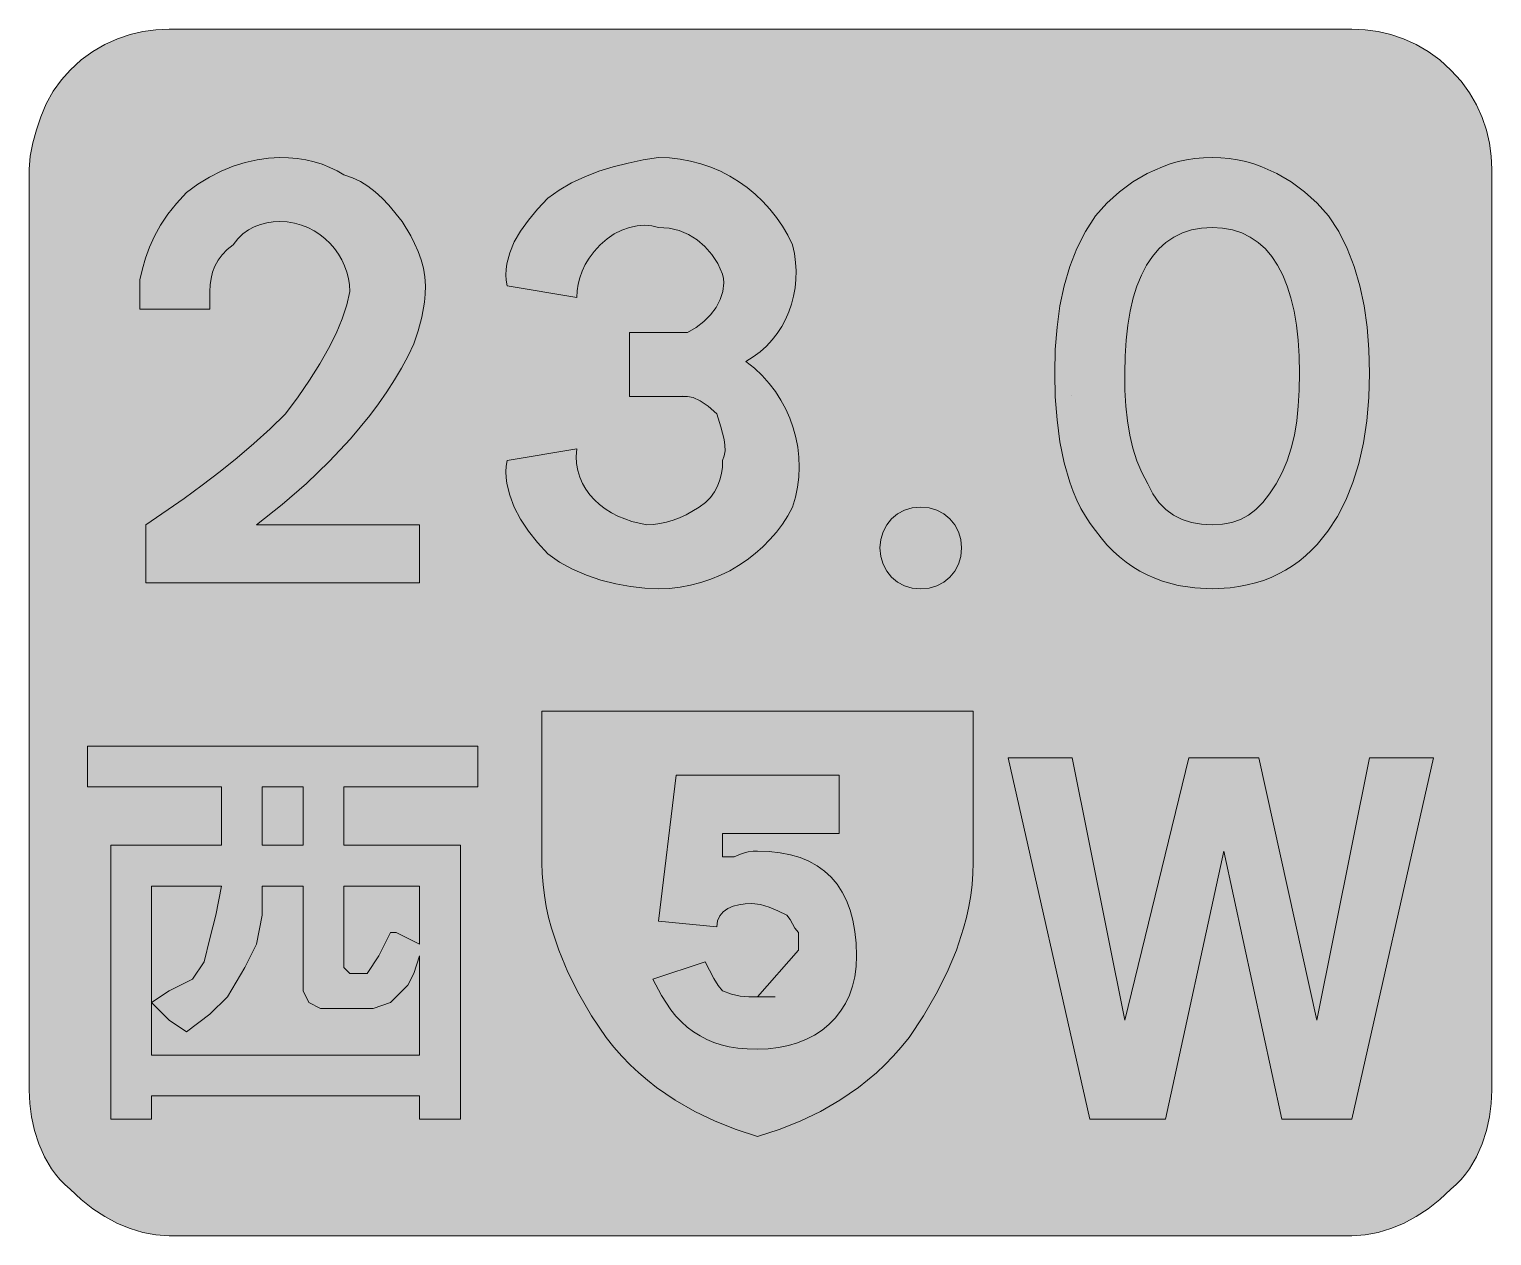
# Model space of a CAD drawing. Header units: metres. Extents: x 133 to 434, y 11 to 259.
import ezdxf

# ---------------------------------------------------------------- set-up
doc = ezdxf.new("R2010")
doc.units = ezdxf.units.M
for name, color, linetype, true_color in [('FILL_BLACK_000000', 7, 'Continuous', 0x000000), ('FILL_BLUE_0000FF', 7, 'Continuous', 0x0000ff), ('FILL_WHITE_FFFFFF', 7, 'Continuous', 0xffffff), ('FILL_YELLOW_FFFF00', 7, 'Continuous', 0xffff00), ('STROKE_BLACK_000000', 7, 'Continuous', 0x000000), ('STROKE_WHITE_FFFFFF', 7, 'Continuous', 0xffffff)]:
    doc.layers.add(name, color=color, linetype=linetype, true_color=true_color)

msp = doc.modelspace()

# ---------------------------------------------------------------- hatches: boundary and pattern name
at = {"layer": 'FILL_BLACK_000000', "true_color": 0x000000}
h = msp.add_hatch(color=7, dxfattribs=at)
h.dxf.hatch_style = 1
h.paths.add_polyline_path([(279.54, 89.49), (280.8, 89.85), (281.83, 89.98), (282.75, 90), (285.15, 89.92), (287.42, 89.66), (289.53, 89.24), (291.51, 88.65), (293.33, 87.89), (295.01, 86.96), (296.53, 85.87), (297.9, 84.6), (299.12, 83.17), (300.18, 81.56), (301.08, 79.79), (301.82, 77.85), (302.4, 75.74), (302.81, 73.46), (303.07, 71.02), (303.15, 68.4), (303.05, 66.21), (302.77, 64.13), (302.3, 62.17), (301.65, 60.34), (300.84, 58.63), (299.86, 57.05), (298.73, 55.61), (297.45, 54.3), (296.03, 53.13), (294.48, 52.11), (292.8, 51.24), (291, 50.51), (289.09, 49.94), (287.07, 49.53), (284.96, 49.28), (282.75, 49.2), (280.61, 49.26), (278.66, 49.42), (276.89, 49.71), (275.25, 50.1), (273.73, 50.61), (272.29, 51.23), (270.9, 51.96), (269.55, 52.8), (268.25, 53.76), (267.06, 54.83), (265.94, 56.01), (264.9, 57.3), (262.97, 60.23), (261.15, 63.6), (271.95, 67.2), (273.75, 63.75), (274.65, 62.31), (275.55, 61.2), (277.35, 60.51), (279.15, 60.15), (280.95, 60.02), (282.75, 60), (291.15, 69.6), (291.15, 73.2), (290.44, 74.1), (289.95, 75), (289.46, 75.9), (288.75, 76.8), (286.95, 77.68), (285.15, 78.45), (283.35, 78.99), (281.55, 79.2), (280.21, 79.14), (278.91, 78.96), (277.69, 78.63), (276.6, 78.15), (275.68, 77.5), (274.97, 76.67), (274.51, 75.64), (274.35, 74.4), (262.35, 75.6), (265.95, 105.6), (299.55, 105.6), (299.55, 93.6), (275.55, 93.6), (275.55, 90), (275.55, 88.8), (277.95, 88.8), (279.54, 89.49)])
at = {"layer": 'FILL_BLUE_0000FF', "true_color": 0x0000ff}
h = msp.add_hatch(color=7, dxfattribs=at)
h.dxf.hatch_style = 1
h.paths.add_polyline_path([(405.15, 259.2), (407.85, 259.09), (410.53, 258.73), (413.19, 258.12), (415.8, 257.25), (418.36, 256.09), (420.84, 254.64), (423.25, 252.88), (425.55, 250.8), (427.63, 248.5), (429.39, 246.09), (430.84, 243.61), (432, 241.05), (432.87, 238.44), (433.48, 235.78), (433.84, 233.1), (433.95, 230.4), (433.95, 40.8), (433.84, 38.05), (433.48, 35.25), (432.87, 32.45), (432, 29.7), (430.84, 27.07), (429.39, 24.6), (428.55, 23.45), (427.63, 22.36), (426.63, 21.34), (425.55, 20.4), (423.25, 18.26), (420.84, 16.37), (418.36, 14.73), (415.8, 13.35), (413.19, 12.26), (410.53, 11.46), (407.85, 10.97), (405.15, 10.8), (161.55, 10.8), (158.85, 10.97), (156.17, 11.46), (153.51, 12.26), (150.9, 13.35), (148.34, 14.73), (145.86, 16.37), (143.45, 18.26), (141.15, 20.4), (140.07, 21.34), (139.07, 22.36), (138.15, 23.45), (137.31, 24.6), (135.86, 27.07), (134.7, 29.7), (133.83, 32.45), (133.22, 35.25), (132.86, 38.05), (132.75, 40.8), (132.75, 230.4), (132.96, 233.1), (133.5, 235.8), (134.27, 238.5), (135.15, 241.2), (136.26, 243.88), (137.7, 246.45), (139.37, 248.79), (141.15, 250.8), (143.45, 252.88), (145.86, 254.64), (148.34, 256.09), (150.9, 257.25), (153.51, 258.12), (156.17, 258.73), (158.85, 259.09), (161.55, 259.2), (405.15, 259.2)])
at = {"layer": 'FILL_WHITE_FFFFFF', "true_color": 0xffffff}
h = msp.add_hatch(color=7, dxfattribs=at)
h.dxf.hatch_style = 1
h.paths.add_polyline_path([(155.55, 201.6), (155.55, 207.6), (156.06, 209.85), (156.71, 212.1), (157.53, 214.35), (158.55, 216.6), (159.79, 218.85), (161.29, 221.1), (163.06, 223.35), (165.15, 225.6), (167.45, 227.29), (169.84, 228.75), (172.28, 229.99), (174.75, 231), (177.22, 231.79), (179.66, 232.35), (182.05, 232.69), (184.35, 232.8), (186.15, 232.74), (187.93, 232.57), (189.69, 232.29), (191.4, 231.9), (193.06, 231.39), (194.64, 230.77), (196.15, 230.04), (197.55, 229.2), (199.3, 228.64), (200.94, 227.87), (202.51, 226.9), (204, 225.75), (205.44, 224.43), (206.83, 222.96), (209.55, 219.6), (211.31, 216.69), (212.12, 215.11), (212.85, 213.45), (213.46, 211.74), (213.94, 209.98), (214.24, 208.2), (214.35, 206.4), (214.3, 204.65), (214.14, 203.01), (213.6, 199.95), (212.83, 197.12), (211.95, 194.4), (210.76, 191.93), (209.43, 189.45), (207.97, 186.99), (206.38, 184.54), (204.68, 182.1), (202.86, 179.68), (198.9, 174.9), (194.55, 170.24), (189.84, 165.71), (184.83, 161.36), (179.55, 157.2), (213.15, 157.2), (213.15, 145.2), (156.75, 145.2), (156.75, 157.2), (164.63, 162.62), (168.39, 165.36), (172.05, 168.15), (175.59, 170.99), (179.03, 173.91), (182.34, 176.9), (185.55, 180), (188.14, 183.54), (190.48, 186.98), (192.57, 190.29), (194.4, 193.5), (195.94, 196.59), (197.19, 199.58), (198.13, 202.44), (198.75, 205.2), (198.68, 206.55), (198.48, 207.89), (198.14, 209.2), (197.68, 210.49), (197.1, 211.73), (196.41, 212.92), (195.61, 214.05), (194.7, 215.1), (193.7, 216.07), (192.6, 216.94), (191.41, 217.71), (190.14, 218.36), (188.8, 218.89), (187.38, 219.28), (185.9, 219.52), (184.35, 219.6), (183, 219.54), (181.67, 219.36), (180.36, 219.03), (179.1, 218.55), (177.89, 217.9), (176.76, 217.07), (175.7, 216.04), (174.75, 214.8), (173.51, 213.85), (172.48, 212.79), (171.65, 211.66), (171, 210.45), (170.52, 209.19), (170.19, 207.88), (170.01, 206.55), (169.95, 205.2), (169.95, 201.6), (155.55, 201.6)])
h = msp.add_hatch(color=7, dxfattribs=at)
h.dxf.hatch_style = 1
h.paths.add_polyline_path([(256.35, 183.6), (256.35, 196.8), (265.95, 196.8), (267.15, 196.8), (268.35, 196.8), (270.09, 197.81), (271.67, 199.01), (273.05, 200.39), (274.2, 201.9), (275.06, 203.53), (275.61, 205.24), (275.78, 207), (275.72, 207.9), (275.55, 208.8), (274.54, 210.94), (273.32, 212.83), (271.9, 214.47), (270.3, 215.85), (268.53, 216.94), (266.61, 217.74), (264.54, 218.23), (262.35, 218.4), (260.95, 218.74), (259.46, 218.85), (257.92, 218.74), (256.35, 218.4), (254.78, 217.84), (253.24, 217.05), (251.75, 216.04), (250.35, 214.8), (249.11, 213.45), (248.08, 212.1), (247.25, 210.75), (246.6, 209.4), (246.12, 208.05), (245.79, 206.7), (245.61, 205.35), (245.55, 204), (231.15, 206.4), (230.98, 207.52), (230.92, 208.65), (230.97, 209.77), (231.11, 210.9), (231.7, 213.15), (232.65, 215.4), (233.94, 217.65), (235.54, 219.9), (237.42, 222.15), (239.55, 224.4), (241.91, 226.09), (244.46, 227.57), (247.19, 228.85), (250.05, 229.95), (253.03, 230.88), (256.09, 231.66), (259.2, 232.29), (262.35, 232.8), (264.58, 232.72), (266.78, 232.47), (268.94, 232.06), (271.05, 231.51), (273.1, 230.8), (275.09, 229.95), (277.01, 228.97), (278.85, 227.85), (280.61, 226.61), (282.27, 225.24), (283.84, 223.76), (285.3, 222.17), (286.65, 220.47), (287.88, 218.67), (288.98, 216.78), (289.95, 214.8), (290.33, 213), (290.57, 211.21), (290.68, 209.43), (290.64, 207.68), (290.48, 205.95), (290.18, 204.25), (289.76, 202.6), (289.2, 201), (288.52, 199.45), (287.71, 197.97), (286.78, 196.56), (285.73, 195.23), (284.56, 193.97), (283.27, 192.82), (281.87, 191.76), (280.35, 190.8), (282.08, 189.4), (283.67, 187.89), (285.11, 186.28), (286.41, 184.59), (287.56, 182.83), (288.56, 180.99), (289.4, 179.1), (290.1, 177.15), (290.64, 175.16), (291.03, 173.14), (291.25, 171.09), (291.32, 169.03), (291.22, 166.96), (290.96, 164.89), (290.54, 162.84), (289.95, 160.8), (288.98, 159.03), (287.88, 157.32), (286.65, 155.68), (285.3, 154.13), (283.84, 152.65), (282.27, 151.27), (280.61, 149.98), (278.85, 148.8), (277.01, 147.73), (275.09, 146.78), (273.1, 145.96), (271.05, 145.27), (268.94, 144.73), (266.78, 144.33), (264.58, 144.08), (262.35, 144), (259.55, 144.11), (256.59, 144.45), (253.55, 145.01), (250.5, 145.8), (247.5, 146.81), (244.63, 148.05), (241.96, 149.51), (239.55, 151.2), (237.42, 153.5), (235.54, 155.89), (233.94, 158.33), (232.65, 160.8), (231.7, 163.27), (231.11, 165.71), (230.97, 166.91), (230.92, 168.1), (230.98, 169.26), (231.15, 170.4), (245.55, 172.8), (245.42, 171.25), (245.48, 169.77), (245.71, 168.34), (246.11, 166.99), (246.67, 165.7), (247.36, 164.49), (248.2, 163.35), (249.15, 162.3), (250.22, 161.33), (251.39, 160.45), (252.65, 159.66), (253.99, 158.96), (255.4, 158.37), (256.87, 157.87), (258.39, 157.48), (259.95, 157.2), (261.3, 157.26), (262.65, 157.43), (264, 157.71), (265.35, 158.1), (266.7, 158.61), (268.05, 159.23), (270.75, 160.8), (271.99, 161.75), (273.02, 162.81), (273.85, 163.94), (274.5, 165.15), (274.98, 166.41), (275.31, 167.72), (275.49, 169.05), (275.55, 170.4), (275.89, 171.35), (276.04, 172.41), (276.01, 173.54), (275.85, 174.75), (275.21, 177.32), (274.35, 180), (272.57, 181.57), (270.9, 182.7), (269.46, 183.38), (268.35, 183.6), (256.35, 183.6)])
h = msp.add_hatch(color=7, dxfattribs=at)
h.dxf.hatch_style = 1
h.paths.add_polyline_path([(344.42, 197.85), (345.03, 202.24), (345.9, 206.4), (347.06, 210.34), (348.51, 214.05), (350.27, 217.54), (352.35, 220.8), (354.71, 223.38), (357.28, 225.71), (360.05, 227.76), (363, 229.5), (366.12, 230.9), (367.74, 231.47), (369.39, 231.94), (371.08, 232.31), (372.81, 232.58), (374.56, 232.74), (376.35, 232.8), (378.14, 232.74), (379.89, 232.58), (381.62, 232.31), (383.31, 231.94), (384.96, 231.47), (386.58, 230.9), (389.7, 229.5), (392.65, 227.76), (395.42, 225.71), (397.99, 223.38), (400.35, 220.8), (402.43, 217.54), (404.19, 214.05), (405.64, 210.34), (406.8, 206.4), (407.67, 202.24), (408.28, 197.85), (408.64, 193.24), (408.75, 188.4), (408.61, 183.35), (408.19, 178.57), (407.51, 174.05), (406.56, 169.82), (405.34, 165.87), (403.88, 162.22), (402.16, 158.88), (400.2, 155.85), (398, 153.14), (396.81, 151.92), (395.57, 150.77), (394.26, 149.71), (392.9, 148.74), (391.49, 147.85), (390.02, 147.06), (388.49, 146.35), (386.92, 145.73), (385.28, 145.21), (383.6, 144.78), (381.86, 144.44), (380.08, 144.2), (376.35, 144), (372.81, 144.17), (369.39, 144.69), (366.12, 145.58), (364.54, 146.17), (363, 146.85), (361.5, 147.63), (360.05, 148.51), (358.64, 149.49), (357.28, 150.58), (355.97, 151.77), (354.71, 153.07), (353.5, 154.48), (352.35, 156), (351.27, 157.41), (350.27, 158.92), (349.35, 160.53), (348.51, 162.24), (347.74, 164.05), (347.06, 165.94), (345.9, 169.95), (345.03, 174.25), (344.42, 178.78), (344.06, 183.51), (343.95, 188.4), (344.06, 193.24), (344.42, 197.85)])
h.paths.add_polyline_path([(380.44, 157.67), (382.21, 158.28), (383.85, 159.15), (385.37, 160.31), (386.81, 161.76), (388.2, 163.52), (389.55, 165.6), (390.79, 167.91), (391.82, 170.34), (392.65, 172.92), (393.3, 175.65), (393.78, 178.55), (394.11, 181.63), (394.29, 184.91), (394.35, 188.4), (394.28, 191.9), (394.07, 195.2), (393.72, 198.3), (393.23, 201.19), (392.59, 203.87), (391.82, 206.33), (390.9, 208.58), (389.85, 210.6), (388.65, 212.4), (387.32, 213.97), (385.84, 215.31), (384.23, 216.41), (382.47, 217.28), (380.57, 217.9), (378.53, 218.27), (376.35, 218.4), (374.17, 218.27), (372.13, 217.9), (370.23, 217.28), (368.48, 216.41), (366.86, 215.31), (365.38, 213.97), (364.05, 212.4), (362.85, 210.6), (361.8, 208.58), (360.88, 206.33), (360.11, 203.87), (359.48, 201.19), (358.98, 198.3), (358.63, 195.2), (358.42, 191.9), (358.35, 188.4), (358.41, 184.91), (358.59, 181.63), (358.92, 178.55), (359.4, 175.65), (360.05, 172.92), (360.88, 170.34), (361.91, 167.91), (363.15, 165.6), (364.16, 163.52), (365.38, 161.76), (366.8, 160.31), (368.4, 159.15), (370.17, 158.28), (372.09, 157.67), (374.16, 157.31), (376.35, 157.2), (378.49, 157.31), (380.44, 157.67)], flags=16)
h = msp.add_hatch(color=7, dxfattribs=at)
h.dxf.hatch_style = 1
h.paths.add_polyline_path([(324.59, 150.66), (324.11, 149.06), (323.36, 147.63), (322.35, 146.4), (321.12, 145.39), (319.69, 144.64), (318.09, 144.16), (316.35, 144), (314.61, 144.16), (313.01, 144.64), (311.58, 145.39), (310.35, 146.4), (309.34, 147.63), (308.59, 149.06), (308.11, 150.66), (307.95, 152.4), (308.11, 154.14), (308.59, 155.74), (309.34, 157.17), (310.35, 158.4), (311.58, 159.41), (313.01, 160.16), (314.61, 160.64), (316.35, 160.8), (318.09, 160.64), (319.69, 160.16), (321.12, 159.41), (322.35, 158.4), (323.36, 157.17), (324.11, 155.74), (324.59, 154.14), (324.75, 152.4), (324.59, 150.66)])
h = msp.add_hatch(color=7, dxfattribs=at)
h.dxf.hatch_style = 1
h.paths.add_polyline_path([(157.95, 34.8), (149.55, 34.8), (149.55, 91.2), (172.35, 91.2), (172.35, 103.2), (144.75, 103.2), (144.75, 111.6), (225.15, 111.6), (225.15, 103.2), (197.55, 103.2), (197.55, 91.2), (221.55, 91.2), (221.55, 34.8), (213.15, 34.8), (213.15, 39.6), (157.95, 39.6), (157.95, 34.8)])
h.paths.add_polyline_path([(180.75, 91.2), (189.15, 91.2), (189.15, 103.2), (180.75, 103.2), (180.75, 91.2)], flags=16)
h.paths.add_polyline_path([(202.35, 64.8), (204.75, 68.4), (207.15, 73.2), (208.35, 73.2), (213.15, 70.8), (213.15, 82.8), (197.55, 82.8), (197.55, 68.4), (197.55, 66), (198.75, 64.8), (202.35, 64.8)], flags=16)
h.paths.add_polyline_path([(166.35, 63.6), (168.75, 67.2), (169.95, 72), (171.15, 76.8), (172.35, 82.8), (157.95, 82.8), (157.95, 58.8), (161.55, 61.2), (166.35, 63.6)], flags=16)
h.paths.add_polyline_path([(157.95, 48), (213.15, 48), (213.15, 68.4), (211.95, 64.8), (210.75, 62.4), (207.15, 58.8), (203.55, 57.6), (195.15, 57.6), (192.75, 57.6), (190.35, 58.8), (189.15, 61.2), (189.15, 63.6), (189.15, 82.8), (180.75, 82.8), (180.75, 76.8), (179.55, 70.8), (177.15, 66), (173.55, 60), (169.95, 56.4), (165.15, 52.8), (161.55, 55.2), (157.95, 58.8), (157.95, 48)], flags=16)
h = msp.add_hatch(color=7, dxfattribs=at)
h.dxf.hatch_style = 1
h.paths.add_polyline_path([(334.35, 109.2), (347.55, 109.2), (358.35, 55.2), (371.55, 109.2), (385.95, 109.2), (397.95, 55.2), (408.75, 109.2), (421.95, 109.2), (405.15, 34.8), (390.75, 34.8), (378.75, 90), (366.75, 34.8), (365.55, 34.8), (351.15, 34.8), (334.35, 109.2)])
at = {"layer": 'FILL_YELLOW_FFFF00', "true_color": 0xffff00}
h = msp.add_hatch(color=7, dxfattribs=at)
h.dxf.hatch_style = 1
h.paths.add_polyline_path([(278.31, 32.67), (273.99, 34.39), (269.82, 36.39), (265.8, 38.7), (261.95, 41.35), (260.09, 42.81), (258.28, 44.36), (256.52, 46.02), (254.81, 47.77), (253.15, 49.63), (251.55, 51.6), (248.57, 56.1), (245.94, 60.6), (243.68, 65.1), (241.8, 69.6), (240.31, 74.1), (239.72, 76.35), (239.23, 78.6), (238.85, 80.85), (238.57, 83.1), (238.41, 85.35), (238.35, 87.6), (238.35, 118.8), (327.15, 118.8), (327.15, 87.6), (327.09, 85.35), (326.93, 83.1), (326.65, 80.85), (326.27, 78.6), (325.78, 76.35), (325.19, 74.1), (323.7, 69.6), (321.82, 65.1), (319.56, 60.6), (316.93, 56.1), (313.95, 51.6), (312.35, 49.63), (310.69, 47.77), (308.98, 46.02), (307.22, 44.36), (305.41, 42.81), (303.55, 41.35), (299.7, 38.7), (295.68, 36.39), (291.51, 34.39), (287.19, 32.67), (282.75, 31.2), (278.31, 32.67)])

# ---------------------------------------------------------------- linework, layer by layer
at = {"layer": 'FILL_BLACK_000000', "lineweight": 0, "true_color": 0x000000}
msp.add_lwpolyline([(279.54, 89.49), (280.8, 89.85), (281.83, 89.98), (282.75, 90), (285.15, 89.92), (287.42, 89.66), (289.53, 89.24), (291.51, 88.65), (293.33, 87.89), (295.01, 86.96), (296.53, 85.87), (297.9, 84.6), (299.12, 83.17), (300.18, 81.56), (301.08, 79.79), (301.82, 77.85), (302.4, 75.74), (302.81, 73.46), (303.07, 71.02), (303.15, 68.4), (303.05, 66.21), (302.77, 64.13), (302.3, 62.17), (301.65, 60.34), (300.84, 58.63), (299.86, 57.05), (298.73, 55.61), (297.45, 54.3), (296.03, 53.13), (294.48, 52.11), (292.8, 51.24), (291, 50.51), (289.09, 49.94), (287.07, 49.53), (284.96, 49.28), (282.75, 49.2), (280.61, 49.26), (278.66, 49.42), (276.89, 49.71), (275.25, 50.1), (273.73, 50.61), (272.29, 51.23), (270.9, 51.96), (269.55, 52.8), (268.25, 53.76), (267.06, 54.83), (265.94, 56.01), (264.9, 57.3), (262.97, 60.23), (261.15, 63.6), (271.95, 67.2), (273.75, 63.75), (274.65, 62.31), (275.55, 61.2), (277.35, 60.51), (279.15, 60.15), (280.95, 60.02), (282.75, 60), (291.15, 69.6), (291.15, 73.2), (290.44, 74.1), (289.95, 75), (289.46, 75.9), (288.75, 76.8), (286.95, 77.68), (285.15, 78.45), (283.35, 78.99), (281.55, 79.2), (280.21, 79.14), (278.91, 78.96), (277.69, 78.63), (276.6, 78.15), (275.68, 77.5), (274.97, 76.67), (274.51, 75.64), (274.35, 74.4), (262.35, 75.6), (265.95, 105.6), (299.55, 105.6), (299.55, 93.6), (275.55, 93.6), (275.55, 90), (275.55, 88.8), (277.95, 88.8)], close=True, dxfattribs=at)
at = {"layer": 'FILL_BLUE_0000FF', "lineweight": 0, "true_color": 0x0000ff}
msp.add_lwpolyline([(405.15, 259.2), (407.85, 259.09), (410.53, 258.73), (413.19, 258.12), (415.8, 257.25), (418.36, 256.09), (420.84, 254.64), (423.25, 252.88), (425.55, 250.8), (427.63, 248.5), (429.39, 246.09), (430.84, 243.61), (432, 241.05), (432.87, 238.44), (433.48, 235.78), (433.84, 233.1), (433.95, 230.4), (433.95, 40.8), (433.84, 38.05), (433.48, 35.25), (432.87, 32.45), (432, 29.7), (430.84, 27.07), (429.39, 24.6), (428.55, 23.45), (427.63, 22.36), (426.63, 21.34), (425.55, 20.4), (423.25, 18.26), (420.84, 16.37), (418.36, 14.73), (415.8, 13.35), (413.19, 12.26), (410.53, 11.46), (407.85, 10.97), (405.15, 10.8), (161.55, 10.8), (158.85, 10.97), (156.17, 11.46), (153.51, 12.26), (150.9, 13.35), (148.34, 14.73), (145.86, 16.37), (143.45, 18.26), (141.15, 20.4), (140.07, 21.34), (139.07, 22.36), (138.15, 23.45), (137.31, 24.6), (135.86, 27.07), (134.7, 29.7), (133.83, 32.45), (133.22, 35.25), (132.86, 38.05), (132.75, 40.8), (132.75, 230.4), (132.96, 233.1), (133.5, 235.8), (134.27, 238.5), (135.15, 241.2), (136.26, 243.88), (137.7, 246.45), (139.37, 248.79), (141.15, 250.8), (143.45, 252.88), (145.86, 254.64), (148.34, 256.09), (150.9, 257.25), (153.51, 258.12), (156.17, 258.73), (158.85, 259.09), (161.55, 259.2)], close=True, dxfattribs=at)
at = {"layer": 'FILL_WHITE_FFFFFF', "lineweight": 0, "true_color": 0xffffff}
for points in [[(155.55, 201.6), (155.55, 207.6), (156.06, 209.85), (156.71, 212.1), (157.53, 214.35), (158.55, 216.6), (159.79, 218.85), (161.29, 221.1), (163.06, 223.35), (165.15, 225.6), (167.45, 227.29), (169.84, 228.75), (172.28, 229.99), (174.75, 231), (177.22, 231.79), (179.66, 232.35), (182.05, 232.69), (184.35, 232.8), (186.15, 232.74), (187.93, 232.57), (189.69, 232.29), (191.4, 231.9), (193.06, 231.39), (194.64, 230.77), (196.15, 230.04), (197.55, 229.2), (199.3, 228.64), (200.94, 227.87), (202.51, 226.9), (204, 225.75), (205.44, 224.43), (206.83, 222.96), (209.55, 219.6), (211.31, 216.69), (212.12, 215.11), (212.85, 213.45), (213.46, 211.74), (213.94, 209.98), (214.24, 208.2), (214.35, 206.4), (214.3, 204.65), (214.14, 203.01), (213.6, 199.95), (212.83, 197.12), (211.95, 194.4), (210.76, 191.93), (209.43, 189.45), (207.97, 186.99), (206.38, 184.54), (204.68, 182.1), (202.86, 179.68), (198.9, 174.9), (194.55, 170.24), (189.84, 165.71), (184.83, 161.36), (179.55, 157.2), (213.15, 157.2), (213.15, 145.2), (156.75, 145.2), (156.75, 157.2), (164.63, 162.62), (168.39, 165.36), (172.05, 168.15), (175.59, 170.99), (179.03, 173.91), (182.34, 176.9), (185.55, 180), (188.14, 183.54), (190.48, 186.98), (192.57, 190.29), (194.4, 193.5), (195.94, 196.59), (197.19, 199.58), (198.13, 202.44), (198.75, 205.2), (198.68, 206.55), (198.48, 207.89), (198.14, 209.2), (197.68, 210.49), (197.1, 211.73), (196.41, 212.92), (195.61, 214.05), (194.7, 215.1), (193.7, 216.07), (192.6, 216.94), (191.41, 217.71), (190.14, 218.36), (188.8, 218.89), (187.38, 219.28), (185.9, 219.52), (184.35, 219.6), (183, 219.54), (181.67, 219.36), (180.36, 219.03), (179.1, 218.55), (177.89, 217.9), (176.76, 217.07), (175.7, 216.04), (174.75, 214.8), (173.51, 213.85), (172.48, 212.79), (171.65, 211.66), (171, 210.45), (170.52, 209.19), (170.19, 207.88), (170.01, 206.55), (169.95, 205.2), (169.95, 201.6)], [(256.35, 183.6), (256.35, 196.8), (265.95, 196.8), (267.15, 196.8), (268.35, 196.8), (270.09, 197.81), (271.67, 199.01), (273.05, 200.39), (274.2, 201.9), (275.06, 203.53), (275.61, 205.24), (275.78, 207), (275.72, 207.9), (275.55, 208.8), (274.54, 210.94), (273.32, 212.83), (271.9, 214.47), (270.3, 215.85), (268.53, 216.94), (266.61, 217.74), (264.54, 218.23), (262.35, 218.4), (260.95, 218.74), (259.46, 218.85), (257.92, 218.74), (256.35, 218.4), (254.78, 217.84), (253.24, 217.05), (251.75, 216.04), (250.35, 214.8), (249.11, 213.45), (248.08, 212.1), (247.25, 210.75), (246.6, 209.4), (246.12, 208.05), (245.79, 206.7), (245.61, 205.35), (245.55, 204), (231.15, 206.4), (230.98, 207.52), (230.92, 208.65), (230.97, 209.77), (231.11, 210.9), (231.7, 213.15), (232.65, 215.4), (233.94, 217.65), (235.54, 219.9), (237.42, 222.15), (239.55, 224.4), (241.91, 226.09), (244.46, 227.57), (247.19, 228.85), (250.05, 229.95), (253.03, 230.88), (256.09, 231.66), (259.2, 232.29), (262.35, 232.8), (264.58, 232.72), (266.78, 232.47), (268.94, 232.06), (271.05, 231.51), (273.1, 230.8), (275.09, 229.95), (277.01, 228.97), (278.85, 227.85), (280.61, 226.61), (282.27, 225.24), (283.84, 223.76), (285.3, 222.17), (286.65, 220.47), (287.88, 218.67), (288.98, 216.78), (289.95, 214.8), (290.33, 213), (290.57, 211.21), (290.68, 209.43), (290.64, 207.68), (290.48, 205.95), (290.18, 204.25), (289.76, 202.6), (289.2, 201), (288.52, 199.45), (287.71, 197.97), (286.78, 196.56), (285.73, 195.23), (284.56, 193.97), (283.27, 192.82), (281.87, 191.76), (280.35, 190.8), (282.08, 189.4), (283.67, 187.89), (285.11, 186.28), (286.41, 184.59), (287.56, 182.83), (288.56, 180.99), (289.4, 179.1), (290.1, 177.15), (290.64, 175.16), (291.03, 173.14), (291.25, 171.09), (291.32, 169.03), (291.22, 166.96), (290.96, 164.89), (290.54, 162.84), (289.95, 160.8), (288.98, 159.03), (287.88, 157.32), (286.65, 155.68), (285.3, 154.13), (283.84, 152.65), (282.27, 151.27), (280.61, 149.98), (278.85, 148.8), (277.01, 147.73), (275.09, 146.78), (273.1, 145.96), (271.05, 145.27), (268.94, 144.73), (266.78, 144.33), (264.58, 144.08), (262.35, 144), (259.55, 144.11), (256.59, 144.45), (253.55, 145.01), (250.5, 145.8), (247.5, 146.81), (244.63, 148.05), (241.96, 149.51), (239.55, 151.2), (237.42, 153.5), (235.54, 155.89), (233.94, 158.33), (232.65, 160.8), (231.7, 163.27), (231.11, 165.71), (230.97, 166.91), (230.92, 168.1), (230.98, 169.26), (231.15, 170.4), (245.55, 172.8), (245.42, 171.25), (245.48, 169.77), (245.71, 168.34), (246.11, 166.99), (246.67, 165.7), (247.36, 164.49), (248.2, 163.35), (249.15, 162.3), (250.22, 161.33), (251.39, 160.45), (252.65, 159.66), (253.99, 158.96), (255.4, 158.37), (256.87, 157.87), (258.39, 157.48), (259.95, 157.2), (261.3, 157.26), (262.65, 157.43), (264, 157.71), (265.35, 158.1), (266.7, 158.61), (268.05, 159.23), (270.75, 160.8), (271.99, 161.75), (273.02, 162.81), (273.85, 163.94), (274.5, 165.15), (274.98, 166.41), (275.31, 167.72), (275.49, 169.05), (275.55, 170.4), (275.89, 171.35), (276.04, 172.41), (276.01, 173.54), (275.85, 174.75), (275.21, 177.32), (274.35, 180), (272.57, 181.57), (270.9, 182.7), (269.46, 183.38), (268.35, 183.6)], [(344.42, 197.85), (345.03, 202.24), (345.9, 206.4), (347.06, 210.34), (348.51, 214.05), (350.27, 217.54), (352.35, 220.8), (354.71, 223.38), (357.28, 225.71), (360.05, 227.76), (363, 229.5), (366.12, 230.9), (367.74, 231.47), (369.39, 231.94), (371.08, 232.31), (372.81, 232.58), (374.56, 232.74), (376.35, 232.8), (378.14, 232.74), (379.89, 232.58), (381.62, 232.31), (383.31, 231.94), (384.96, 231.47), (386.58, 230.9), (389.7, 229.5), (392.65, 227.76), (395.42, 225.71), (397.99, 223.38), (400.35, 220.8), (402.43, 217.54), (404.19, 214.05), (405.64, 210.34), (406.8, 206.4), (407.67, 202.24), (408.28, 197.85), (408.64, 193.24), (408.75, 188.4), (408.61, 183.35), (408.19, 178.57), (407.51, 174.05), (406.56, 169.82), (405.34, 165.87), (403.88, 162.22), (402.16, 158.88), (400.2, 155.85), (398, 153.14), (396.81, 151.92), (395.57, 150.77), (394.26, 149.71), (392.9, 148.74), (391.49, 147.85), (390.02, 147.06), (388.49, 146.35), (386.92, 145.73), (385.28, 145.21), (383.6, 144.78), (381.86, 144.44), (380.08, 144.2), (376.35, 144), (372.81, 144.17), (369.39, 144.69), (366.12, 145.58), (364.54, 146.17), (363, 146.85), (361.5, 147.63), (360.05, 148.51), (358.64, 149.49), (357.28, 150.58), (355.97, 151.77), (354.71, 153.07), (353.5, 154.48), (352.35, 156), (351.27, 157.41), (350.27, 158.92), (349.35, 160.53), (348.51, 162.24), (347.74, 164.05), (347.06, 165.94), (345.9, 169.95), (345.03, 174.25), (344.42, 178.78), (344.06, 183.51), (343.95, 188.4), (344.06, 193.24)], [(380.44, 157.67), (382.21, 158.28), (383.85, 159.15), (385.37, 160.31), (386.81, 161.76), (388.2, 163.52), (389.55, 165.6), (390.79, 167.91), (391.82, 170.34), (392.65, 172.92), (393.3, 175.65), (393.78, 178.55), (394.11, 181.63), (394.29, 184.91), (394.35, 188.4), (394.28, 191.9), (394.07, 195.2), (393.72, 198.3), (393.23, 201.19), (392.59, 203.87), (391.82, 206.33), (390.9, 208.58), (389.85, 210.6), (388.65, 212.4), (387.32, 213.97), (385.84, 215.31), (384.23, 216.41), (382.47, 217.28), (380.57, 217.9), (378.53, 218.27), (376.35, 218.4), (374.17, 218.27), (372.13, 217.9), (370.23, 217.28), (368.48, 216.41), (366.86, 215.31), (365.38, 213.97), (364.05, 212.4), (362.85, 210.6), (361.8, 208.58), (360.88, 206.33), (360.11, 203.87), (359.48, 201.19), (358.98, 198.3), (358.63, 195.2), (358.42, 191.9), (358.35, 188.4), (358.41, 184.91), (358.59, 181.63), (358.92, 178.55), (359.4, 175.65), (360.05, 172.92), (360.88, 170.34), (361.91, 167.91), (363.15, 165.6), (364.16, 163.52), (365.38, 161.76), (366.8, 160.31), (368.4, 159.15), (370.17, 158.28), (372.09, 157.67), (374.16, 157.31), (376.35, 157.2), (378.49, 157.31)], [(324.59, 150.66), (324.11, 149.06), (323.36, 147.63), (322.35, 146.4), (321.12, 145.39), (319.69, 144.64), (318.09, 144.16), (316.35, 144), (314.61, 144.16), (313.01, 144.64), (311.58, 145.39), (310.35, 146.4), (309.34, 147.63), (308.59, 149.06), (308.11, 150.66), (307.95, 152.4), (308.11, 154.14), (308.59, 155.74), (309.34, 157.17), (310.35, 158.4), (311.58, 159.41), (313.01, 160.16), (314.61, 160.64), (316.35, 160.8), (318.09, 160.64), (319.69, 160.16), (321.12, 159.41), (322.35, 158.4), (323.36, 157.17), (324.11, 155.74), (324.59, 154.14), (324.75, 152.4)], [(157.95, 34.8), (149.55, 34.8), (149.55, 91.2), (172.35, 91.2), (172.35, 103.2), (144.75, 103.2), (144.75, 111.6), (225.15, 111.6), (225.15, 103.2), (197.55, 103.2), (197.55, 91.2), (221.55, 91.2), (221.55, 34.8), (213.15, 34.8), (213.15, 39.6), (157.95, 39.6)], [(334.35, 109.2), (347.55, 109.2), (358.35, 55.2), (371.55, 109.2), (385.95, 109.2), (397.95, 55.2), (408.75, 109.2), (421.95, 109.2), (405.15, 34.8), (390.75, 34.8), (378.75, 90), (366.75, 34.8), (365.55, 34.8), (351.15, 34.8)], [(180.75, 91.2), (189.15, 91.2), (189.15, 103.2), (180.75, 103.2)], [(166.35, 63.6), (168.75, 67.2), (169.95, 72), (171.15, 76.8), (172.35, 82.8), (157.95, 82.8), (157.95, 58.8), (161.55, 61.2)], [(157.95, 48), (213.15, 48), (213.15, 68.4), (211.95, 64.8), (210.75, 62.4), (207.15, 58.8), (203.55, 57.6), (195.15, 57.6), (192.75, 57.6), (190.35, 58.8), (189.15, 61.2), (189.15, 63.6), (189.15, 82.8), (180.75, 82.8), (180.75, 76.8), (179.55, 70.8), (177.15, 66), (173.55, 60), (169.95, 56.4), (165.15, 52.8), (161.55, 55.2), (157.95, 58.8)], [(202.35, 64.8), (204.75, 68.4), (207.15, 73.2), (208.35, 73.2), (213.15, 70.8), (213.15, 82.8), (197.55, 82.8), (197.55, 68.4), (197.55, 66), (198.75, 64.8)]]:
    msp.add_lwpolyline(points, close=True, dxfattribs=at)
at = {"layer": 'FILL_YELLOW_FFFF00', "lineweight": 0, "true_color": 0xffff00}
msp.add_lwpolyline([(278.31, 32.67), (273.99, 34.39), (269.82, 36.39), (265.8, 38.7), (261.95, 41.35), (260.09, 42.81), (258.28, 44.36), (256.52, 46.02), (254.81, 47.77), (253.15, 49.63), (251.55, 51.6), (248.57, 56.1), (245.94, 60.6), (243.68, 65.1), (241.8, 69.6), (240.31, 74.1), (239.72, 76.35), (239.23, 78.6), (238.85, 80.85), (238.57, 83.1), (238.41, 85.35), (238.35, 87.6), (238.35, 118.8), (327.15, 118.8), (327.15, 87.6), (327.09, 85.35), (326.93, 83.1), (326.65, 80.85), (326.27, 78.6), (325.78, 76.35), (325.19, 74.1), (323.7, 69.6), (321.82, 65.1), (319.56, 60.6), (316.93, 56.1), (313.95, 51.6), (312.35, 49.63), (310.69, 47.77), (308.98, 46.02), (307.22, 44.36), (305.41, 42.81), (303.55, 41.35), (299.7, 38.7), (295.68, 36.39), (291.51, 34.39), (287.19, 32.67), (282.75, 31.2)], close=True, dxfattribs=at)
at = {"layer": 'STROKE_BLACK_000000', "lineweight": 0, "true_color": 0x000000}
msp.add_lwpolyline([(282.75, 60), (286.35, 60), (282.75, 60)], dxfattribs=at)
at = {"layer": 'STROKE_WHITE_FFFFFF', "lineweight": 0, "true_color": 0xffffff}
for points in [[(343.95, 188.4), (343.95, 188.4)], [(267.35, 183.84), (267.35, 183.84)], [(347.35, 183.84), (347.35, 183.84)], [(347.35, 183.84), (347.35, 183.84)], [(347.35, 183.84), (347.35, 183.84)], [(347.35, 183.84), (347.35, 183.84)], [(347.35, 183.84), (347.35, 183.84)]]:
    msp.add_lwpolyline(points, dxfattribs=at)

doc.saveas('drawing.dxf')
